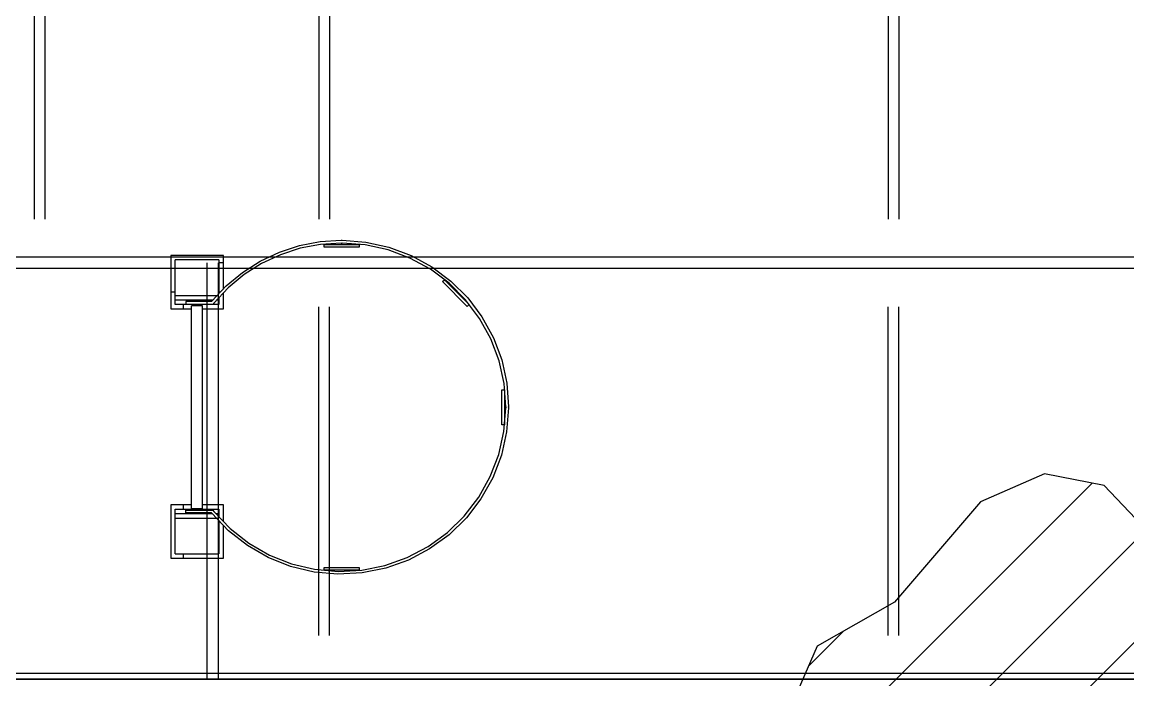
# Model space of a CAD drawing. Header units: metres. Extents: x 0 to 63075, y 0 to 44550.
# Drawn here: x 13702 to 16227, y 25551 to 27053 of the extents above; entities that cross this region are included whole.
import ezdxf

# ---------------------------------------------------------------- set-up
doc = ezdxf.new("R2010")
doc.units = ezdxf.units.M
doc.header["$LTSCALE"] = 75
doc.linetypes.add('CENTER2', pattern=[28.575, 19.05, -3.175, 3.175, -3.175])
doc.linetypes.add('CENTERX2', pattern=[101.6, 63.5, -12.7, 12.7, -12.7])
for name, color, linetype in [('SC1', 7, 'CENTER2'), ('SDM', 7, 'Continuous'), ('SL1', 8, 'Continuous')]:
    doc.layers.add(name, color=color, linetype=linetype)

# ---------------------------------------------------------------- blocks, each defined once
blk = doc.blocks.new('A$C1d93b9d1')
at = {"layer": 'SL1'}
h = blk.add_hatch(dxfattribs=at)
h.set_pattern_fill('_USER', color=256, scale=162.5, angle=45, style=0, pattern_type=0)
h.set_pattern_definition([(45, (-16661.6, -20824.6), (-114.90485, 114.90485), [])])
h.paths.add_polyline_path([(7214, 1225.8), (8475.9, 1225.8), (8419.3, 1339), (8156.3, 1435.6), (7913.2, 1692), (7776.7, 1718.6), (7630.2, 1655.3), (7433.8, 1425.6), (7257.3, 1325.7)])
for p, q in [((5469.6, 3750), (5469.6, 2300.5)), ((5469.6, 3750), (5469.6, 2300.5)), ((5493.9, 3750), (5493.9, 2300.5)), ((5493.9, 3750), (5493.9, 2300.5)), ((6119.6, 3750), (6119.6, 2300.5)), ((6119.6, 3750), (6119.6, 2300.5)), ((6143.9, 3750), (6143.9, 2300.5)), ((6143.9, 3750), (6143.9, 2300.5)), ((7419.6, 3750), (7419.6, 2300.5)), ((7419.6, 3750), (7419.6, 2300.5)), ((7443.9, 3750), (7443.9, 2300.5)), ((7443.9, 3750), (7443.9, 2300.5)), ((6075.3, 2240), (6122.7, 2249)), ((6122.7, 2249), (6170.7, 2252)), ((6170.7, 2252), (6171.7, 2252)), ((6171.7, 2252), (6172.7, 2252)), ((6172.7, 2252), (6226.8, 2248)), ((6226.8, 2248), (6279.7, 2236.4)), ((5986, 2204.5), (6029.6, 2225.1)), ((6029.6, 2225.1), (6075.3, 2240)), ((6076.9, 2233.9), (6031.9, 2219.2)), ((6123.4, 2242.7), (6076.9, 2233.9)), ((6170.7, 2245.7), (6123.4, 2242.7)), ((6131.7, 2242.4), (6211.7, 2242.4)), ((6131.7, 2236.1), (6131.7, 2242.4)), ((6211.7, 2236.1), (6131.7, 2236.1)), ((6170.7, 2245.7), (6171.7, 2245.7)), ((6171.7, 2245.7), (6172.7, 2245.7)), ((6225.9, 2241.8), (6172.7, 2245.7)), ((6211.7, 2242.4), (6211.7, 2236.1)), ((6277.9, 2230.3), (6225.9, 2241.8)), ((6327.8, 2211.6), (6277.9, 2230.3)), ((6279.7, 2236.4), (6330.5, 2217.4)), ((11231.7, 2213.4), (4931.7, 2213.4)), ((11231.7, 2213.4), (4931.7, 2213.4)), ((5901.7, 2217.4), (5781.7, 2217.4)), ((5781.7, 2217.4), (5781.7, 2095.4)), ((5891.7, 2207.5), (5791.7, 2207.5)), ((5791.7, 2125.5), (5791.7, 2207.5)), ((5863.8, 2200.5), (5863.8, 1250)), ((5863.8, 2200.5), (5863.8, 1250)), ((5889.6, 2200.5), (5889.6, 1250)), ((5889.6, 2200.5), (5889.6, 1250)), ((5891.7, 2207.5), (5891.7, 2130.2)), ((5901.7, 2200.5), (5891.7, 2200.5)), ((5901.7, 2140.9), (5901.7, 2217.4)), ((5945.4, 2178.7), (5986, 2204.5)), ((5989, 2199), (5949.1, 2173.6)), ((6031.9, 2219.2), (5989, 2199)), ((6374.6, 2186), (6327.8, 2211.6)), ((6330.5, 2217.4), (6378, 2191.3)), ((11231.7, 2187.6), (4931.7, 2187.6)), ((11231.7, 2187.6), (4931.7, 2187.6)), ((5908.3, 2147.9), (5945.4, 2178.7)), ((5949.1, 2173.6), (5912.6, 2143.4)), ((6417.3, 2154.1), (6374.6, 2186)), ((6378, 2191.3), (6421.4, 2158.8)), ((5875.4, 2112.8), (5908.3, 2147.9)), ((6402.1, 2157.6), (6406.6, 2162.1)), ((6458.7, 2101.1), (6402.1, 2157.6)), ((6406.6, 2162.1), (6463.1, 2105.5)), ((6455, 2116.4), (6417.3, 2154.1)), ((6421.4, 2158.8), (6459.7, 2120.5)), ((5791.7, 2134), (5781.7, 2134)), ((5891.7, 2125.5), (5791.7, 2125.5)), ((5791.7, 2115), (5791.7, 2125.5)), ((5912.6, 2143.4), (5880.2, 2108.8)), ((5895.2, 2134), (5891.7, 2134)), ((5891.7, 2121), (5891.7, 2115)), ((5901.7, 2095.5), (5901.7, 2131.7)), ((5877.5, 2115), (5791.7, 2115)), ((5791.7, 2105.5), (5791.7, 2115)), ((5891.7, 2105.5), (5791.7, 2105.5)), ((5810.2, 2105.5), (5810.2, 2095.4)), ((5816.2, 2112), (5816.2, 2105.7)), ((5874.7, 2112), (5816.2, 2112)), ((5877.7, 2105.7), (5816.2, 2105.7)), ((5832.7, 2102.5), (5829, 2102.5)), ((5829, 1639), (5829, 2102.5)), ((5854.4, 2102.5), (5832.7, 2102.5)), ((5854.4, 1639), (5854.4, 2102.5)), ((5874.7, 2112), (5875.4, 2112.8)), ((5880.2, 2108.8), (5877.7, 2105.7)), ((5891.7, 2115), (5886.1, 2115)), ((5891.7, 2115), (5891.7, 2105.5)), ((6119.6, 1350), (6119.6, 2100.5)), ((6119.6, 1350), (6119.6, 2100.5)), ((6143.9, 1350), (6143.9, 2100.5)), ((6143.9, 1350), (6143.9, 2100.5)), ((6486.9, 2073.7), (6455, 2116.4)), ((6463.1, 2105.5), (6458.7, 2101.1)), ((6459.7, 2120.5), (6492.2, 2077.1)), ((7419.6, 1350), (7419.6, 2100.5)), ((7419.6, 1350), (7419.6, 2100.5)), ((7443.9, 1350), (7443.9, 2100.5)), ((7443.9, 1350), (7443.9, 2100.5)), ((5781.7, 2095.4), (5829, 2095.4)), ((5854.4, 2095.4), (5901.7, 2095.5)), ((6512.5, 2027), (6486.9, 2073.7)), ((6492.2, 2077.1), (6518.2, 2029.6)), ((6531.2, 1977.1), (6512.5, 2027)), ((6518.2, 2029.6), (6537.3, 1978.9)), ((6542.6, 1925), (6531.2, 1977.1)), ((6537.3, 1978.9), (6548.9, 1925.9)), ((6546.6, 1871.8), (6542.6, 1925)), ((6548.9, 1925.9), (6552.9, 1871.9)), ((6537.5, 1830.6), (6537.5, 1910.6)), ((6537.5, 1910.6), (6543.8, 1910.6)), ((6543.8, 1910.6), (6543.8, 1830.6)), ((6542.4, 1815.9), (6546.6, 1869.8)), ((6546.6, 1871.8), (6546.6, 1870.8)), ((6546.6, 1870.8), (6546.6, 1869.8)), ((6552.9, 1869.8), (6548.6, 1815)), ((6552.9, 1870.8), (6552.9, 1871.9)), ((6552.9, 1870.8), (6552.9, 1869.8)), ((6543.8, 1830.6), (6537.5, 1830.6)), ((6530.5, 1763.2), (6542.4, 1815.9)), ((6548.6, 1815), (6536.5, 1761.4)), ((6511.1, 1712.7), (6530.5, 1763.2)), ((6536.5, 1761.4), (6516.8, 1710)), ((6484.7, 1665.5), (6511.1, 1712.7)), ((6516.8, 1710), (6490, 1662)), ((5829, 1648), (5781.7, 1648)), ((5781.7, 1648), (5781.7, 1526)), ((5810.2, 1648), (5810.2, 1638)), ((5901.7, 1648), (5854.4, 1648)), ((5901.7, 1610.4), (5901.7, 1648)), ((6451.9, 1622.5), (6484.7, 1665.5)), ((6490, 1662), (6456.6, 1618.4)), ((5791.7, 1638), (5891.7, 1638)), ((5791.7, 1628.5), (5791.7, 1638)), ((5791.7, 1628.5), (5875.8, 1628.5)), ((5791.7, 1618), (5791.7, 1628.5)), ((5791.7, 1618), (5891.7, 1618)), ((5791.7, 1536), (5791.7, 1618)), ((5816.2, 1636), (5877.7, 1636)), ((5816.2, 1629.7), (5816.2, 1636)), ((5874.7, 1629.7), (5816.2, 1629.7)), ((5832.7, 1639), (5829, 1639)), ((5854.4, 1639), (5832.7, 1639)), ((5874.7, 1629.7), (5875.4, 1628.9)), ((5913.3, 1589.1), (5875.4, 1628.9)), ((5877.7, 1636), (5880.2, 1632.9)), ((5880.2, 1632.9), (5917.5, 1593.8)), ((5884.5, 1628.5), (5891.7, 1628.5)), ((5891.7, 1638), (5891.7, 1628.5)), ((5891.7, 1628.5), (5891.7, 1620.9)), ((6413.2, 1584.8), (6451.9, 1622.5)), ((6456.6, 1618.4), (6417.2, 1580)), ((5891.7, 1611.8), (5891.7, 1536)), ((5901.7, 1526.1), (5901.7, 1601.3)), ((5917.5, 1593.8), (5960.1, 1560.4)), ((5956.5, 1555.2), (5913.3, 1589.1)), ((6369.5, 1552.9), (6413.2, 1584.8)), ((6417.2, 1580), (6372.8, 1547.6)), ((6004.2, 1527.7), (5956.5, 1555.2)), ((5960.1, 1560.4), (6006.9, 1533.4)), ((6321.6, 1527.7), (6369.5, 1552.9)), ((6372.8, 1547.6), (6324.2, 1521.9)), ((5781.7, 1526), (5901.7, 1526.1)), ((5791.7, 1536), (5891.7, 1536)), ((5810.2, 1536), (5810.2, 1526)), ((6055.3, 1507.5), (6004.2, 1527.7)), ((6006.9, 1533.4), (6057.2, 1513.5)), ((6270.7, 1509.6), (6321.6, 1527.7)), ((6324.2, 1521.9), (6272.4, 1503.5)), ((6108.8, 1494.7), (6055.3, 1507.5)), ((6057.2, 1513.5), (6109.8, 1500.9)), ((6163.5, 1489.8), (6108.8, 1494.7)), ((6109.8, 1500.9), (6163.7, 1496.1)), ((6131.7, 1505.2), (6211.7, 1505.2)), ((6131.7, 1498.9), (6131.7, 1505.2)), ((6211.7, 1498.9), (6131.7, 1498.9)), ((6218.5, 1492.7), (6163.5, 1489.8)), ((6163.7, 1496.1), (6217.7, 1499)), ((6211.7, 1505.2), (6211.7, 1498.9)), ((6217.7, 1499), (6270.7, 1509.6)), ((6272.4, 1503.5), (6218.5, 1492.7)), ((11331.7, 1263), (4831.7, 1263)), ((11331.7, 1263), (4831.7, 1263)), ((0, 1250), (12183.1, 1250)), ((11183.7, 1250), (3706.7, 1250))]:
    blk.add_line(p, q, dxfattribs=at)
blk.add_lwpolyline([(7214, 1225.8), (8475.9, 1225.8), (8419.3, 1339), (8156.3, 1435.6), (7913.2, 1692), (7776.7, 1718.6), (7630.2, 1655.3), (7433.8, 1425.6), (7257.3, 1325.7)], close=True, dxfattribs=at)

msp = doc.modelspace()

# ---------------------------------------------------------------- linework, layer by layer
at = {"layer": 'SC1', "color": 7, "linetype": 'CENTERX2', "lineweight": 9}
msp.add_line((22143.6, 25552.9), (6381.4, 25552.9), dxfattribs=at)

# ---------------------------------------------------------------- block references
at = {"layer": 'SDM'}
msp.add_blockref('A$C1d93b9d1', (8259.5, 24302.8), dxfattribs=at)

doc.saveas('drawing.dxf')
